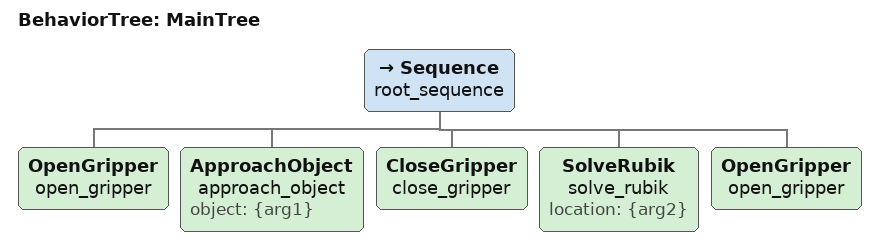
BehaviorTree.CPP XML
<root BTCPP_format="4" main_tree_to_execute = "MainTree" >
    <BehaviorTree ID="MainTree">
       <Sequence name="root_sequence">
           <OpenGripper    name="open_gripper"/>
           <ApproachObject name="approach_object" object="{arg1}"/>
           <CloseGripper   name="close_gripper"/>
           <SolveRubik     name="solve_rubik" location="{arg2}"/>
           <OpenGripper    name="open_gripper"/>
       </Sequence>
    </BehaviorTree>
</root>
